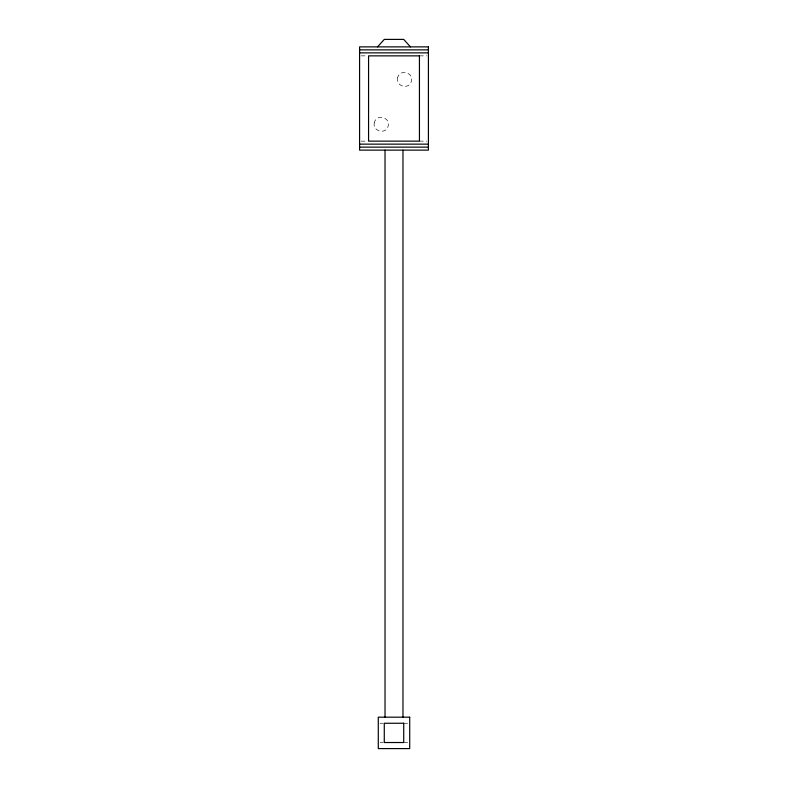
<?xml version="1.0" encoding="UTF-8"?>
<svg xmlns="http://www.w3.org/2000/svg" width="788" height="788" viewBox="0 0 788 788"><rect width="100%" height="100%" fill="white"/><g stroke="black" fill="none" stroke-linecap="round" stroke-linejoin="round"><path stroke-width="0.59" stroke-dasharray="3.94 2.96" d="M361.081 55.859L367.494 55.859M419.433 55.859L426.919 55.859M361.081 141.141L367.494 141.141M419.433 141.141L426.919 141.141M380.082 723.256L383.224 723.256M403.722 723.256L407.918 723.256M380.082 742.523L383.224 742.523M403.722 742.523L407.918 742.523M374.418 122.475C371.729 131.202 386.12 135.053 388.149 126.149C390.848 117.422 376.447 113.561 374.418 122.475M397.664 77.588C394.975 86.316 409.366 90.167 411.395 81.263C414.094 72.535 399.693 68.674 397.664 77.588"/><path stroke-width="1.18" d="M377.541 46.876L384.278 39.4L403.722 39.4L410.459 46.876M359.584 49.871L428.416 49.871M359.584 52.865L428.416 52.865M359.584 144.135L428.416 144.135M359.584 147.129L428.416 147.129M402.973 150.124L402.973 717.178M385.027 150.124L385.027 717.178M428.416 46.876L359.584 46.876L359.584 150.124L428.416 150.124L428.416 46.876M419.433 55.859L368.567 55.859L368.567 141.141L419.433 141.141L419.433 55.859M409.711 717.178L378.289 717.178L378.289 748.6L409.711 748.6L409.711 717.178M403.722 723.256L384.278 723.256L384.278 742.523L403.722 742.523L403.722 723.256"/></g></svg>
